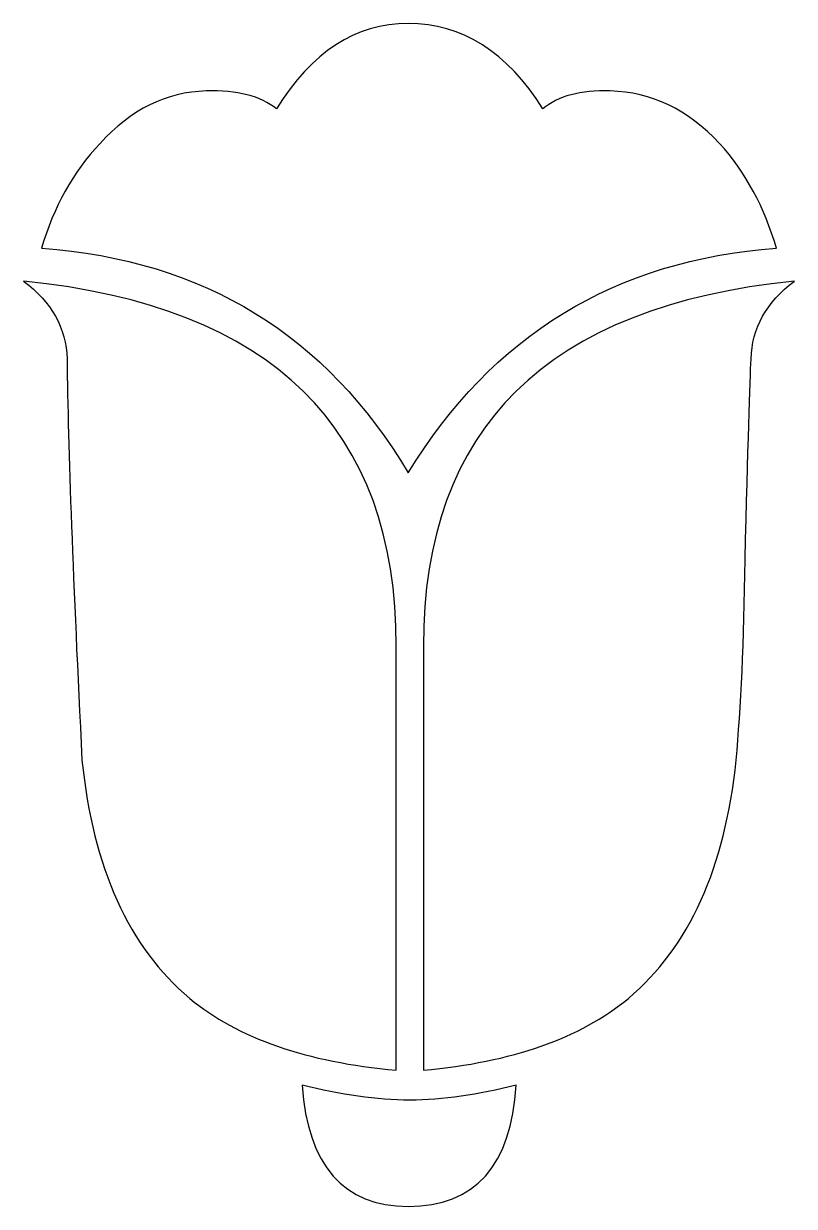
# Model space of a CAD drawing. Header units: centimetres. Extents: x -6 to 6, y -9.1 to 9.1.
import ezdxf

# ---------------------------------------------------------------- set-up
doc = ezdxf.new("R2010")
doc.units = ezdxf.units.CM
doc.header["$MEASUREMENT"] = 0
doc.layers.add('Camada 1', color=7, linetype='Continuous')

msp = doc.modelspace()

# ---------------------------------------------------------------- linework, layer by layer
at = {"layer": 'Camada 1'}
for points, knots in [([(-4.77815, 7.28942), (-4.30058, 7.81589), (-3.75405, 8.08672), (-3.13546, 8.10116), (-3.13546, 8.10116), (-2.6563, 8.11637), (-2.2957, 8.02425), (-2.04731, 7.82311), (-2.04731, 7.82311), (-1.50565, 8.70531), (-0.82935, 9.14203), (-0.012, 9.14203), (-0.012, 9.14203), (0.82133, 9.14203), (1.51687, 8.70531), (2.07138, 7.82308), (2.07138, 7.82308), (2.30535, 8.02422), (2.64987, 8.11634), (3.11304, 8.10113), (3.11304, 8.10113), (3.74767, 8.08671), (4.30861, 7.81586), (4.80375, 7.28939), (4.80375, 7.28939), (5.20444, 6.84627), (5.49609, 6.30379), (5.68362, 5.67077), (5.68362, 5.67077), (3.18357, 5.48646), (1.28606, 4.32378), (-0.01204, 2.19872), (-0.01204, 2.19872), (-1.27648, 4.32377), (-3.16598, 5.48646), (-5.68206, 5.67077), (-5.68206, 5.67077), (-5.49612, 6.30382), (-5.19643, 6.84629), (-4.77815, 7.28942)], [0, 0, 0, 0, 0.09090909, 0.09090909, 0.09090909, 0.09090909, 0.18181818, 0.18181818, 0.18181818, 0.18181818, 0.27272727, 0.27272727, 0.27272727, 0.27272727, 0.36363636, 0.36363636, 0.36363636, 0.36363636, 0.45454545, 0.45454545, 0.45454545, 0.45454545, 0.54545455, 0.54545455, 0.54545455, 0.54545455, 0.63636364, 0.63636364, 0.63636364, 0.63636364, 0.72727273, 0.72727273, 0.72727273, 0.72727273, 0.81818182, 0.81818182, 0.81818182, 0.81818182, 1, 1, 1, 1]), ([(-0.19631, -0.48484), (-0.19631, -0.48484), (-0.19631, -7.03709), (-0.19631, -7.03709), (-0.19631, -7.03709), (-1.58259, -6.91366), (-2.64992, -6.54348), (-3.39031, -5.92645), (-3.39031, -5.92645), (-4.33265, -5.13797), (-4.88714, -3.91115), (-5.05703, -2.24446), (-5.05703, -2.24446), (-5.19647, 0.51361), (-5.27177, 2.58337), (-5.2878, 3.95838), (-5.2878, 3.95838), (-5.30381, 4.43516), (-5.52497, 4.83981), (-5.95929, 5.16194), (-5.95929, 5.16194), (-2.11462, 4.77416), (-0.19631, 2.89268), (-0.19631, -0.48484)], [0, 0, 0, 0, 0.14285714, 0.14285714, 0.14285714, 0.14285714, 0.28571429, 0.28571429, 0.28571429, 0.28571429, 0.42857143, 0.42857143, 0.42857143, 0.42857143, 0.57142857, 0.57142857, 0.57142857, 0.57142857, 0.71428571, 0.71428571, 0.71428571, 0.71428571, 1, 1, 1, 1]), ([(0.22197, -0.48484), (0.22197, 2.89267), (2.13388, 4.77412), (5.9593, 5.16195), (5.9593, 5.16195), (5.5298, 4.83982), (5.30382, 4.43517), (5.28943, 3.95839), (5.28943, 3.95839), (5.27342, 3.63467), (5.24292, 2.60097), (5.19646, 0.85575), (5.19646, 0.85575), (5.18201, -0.40708), (5.13397, -1.44401), (5.05864, -2.24448), (5.05864, -2.24448), (4.88878, -3.91117), (4.33106, -5.13799), (3.39195, -5.92647), (3.39195, -5.92647), (2.6499, -6.54348), (1.59382, -6.91368), (0.22198, -7.03711), (0.22198, -7.03711), (0.22198, -7.03711), (0.22197, -0.48484), (0.22197, -0.48484)], [0, 0, 0, 0, 0.125, 0.125, 0.125, 0.125, 0.25, 0.25, 0.25, 0.25, 0.375, 0.375, 0.375, 0.375, 0.5, 0.5, 0.5, 0.5, 0.625, 0.625, 0.625, 0.625, 0.75, 0.75, 0.75, 0.75, 1, 1, 1, 1]), ([(0.01364, -7.49939), (0.52164, -7.49939), (1.06814, -7.41927), (1.65792, -7.26706), (1.65792, -7.26706), (1.5778, -8.51703), (1.02329, -9.14203), (-0.01197, -9.14203), (-0.01197, -9.14203), (-1.01522, -9.14203), (-1.5601, -8.51703), (-1.65461, -7.26706), (-1.65461, -7.26706), (-1.05372, -7.41925), (-0.49759, -7.49939), (0.01364, -7.49939)], [0, 0, 0, 0, 0.2, 0.2, 0.2, 0.2, 0.4, 0.4, 0.4, 0.4, 0.6, 0.6, 0.6, 0.6, 1, 1, 1, 1])]:
    msp.add_open_spline(points, degree=3, knots=knots, dxfattribs=at)

doc.saveas('drawing.dxf')
